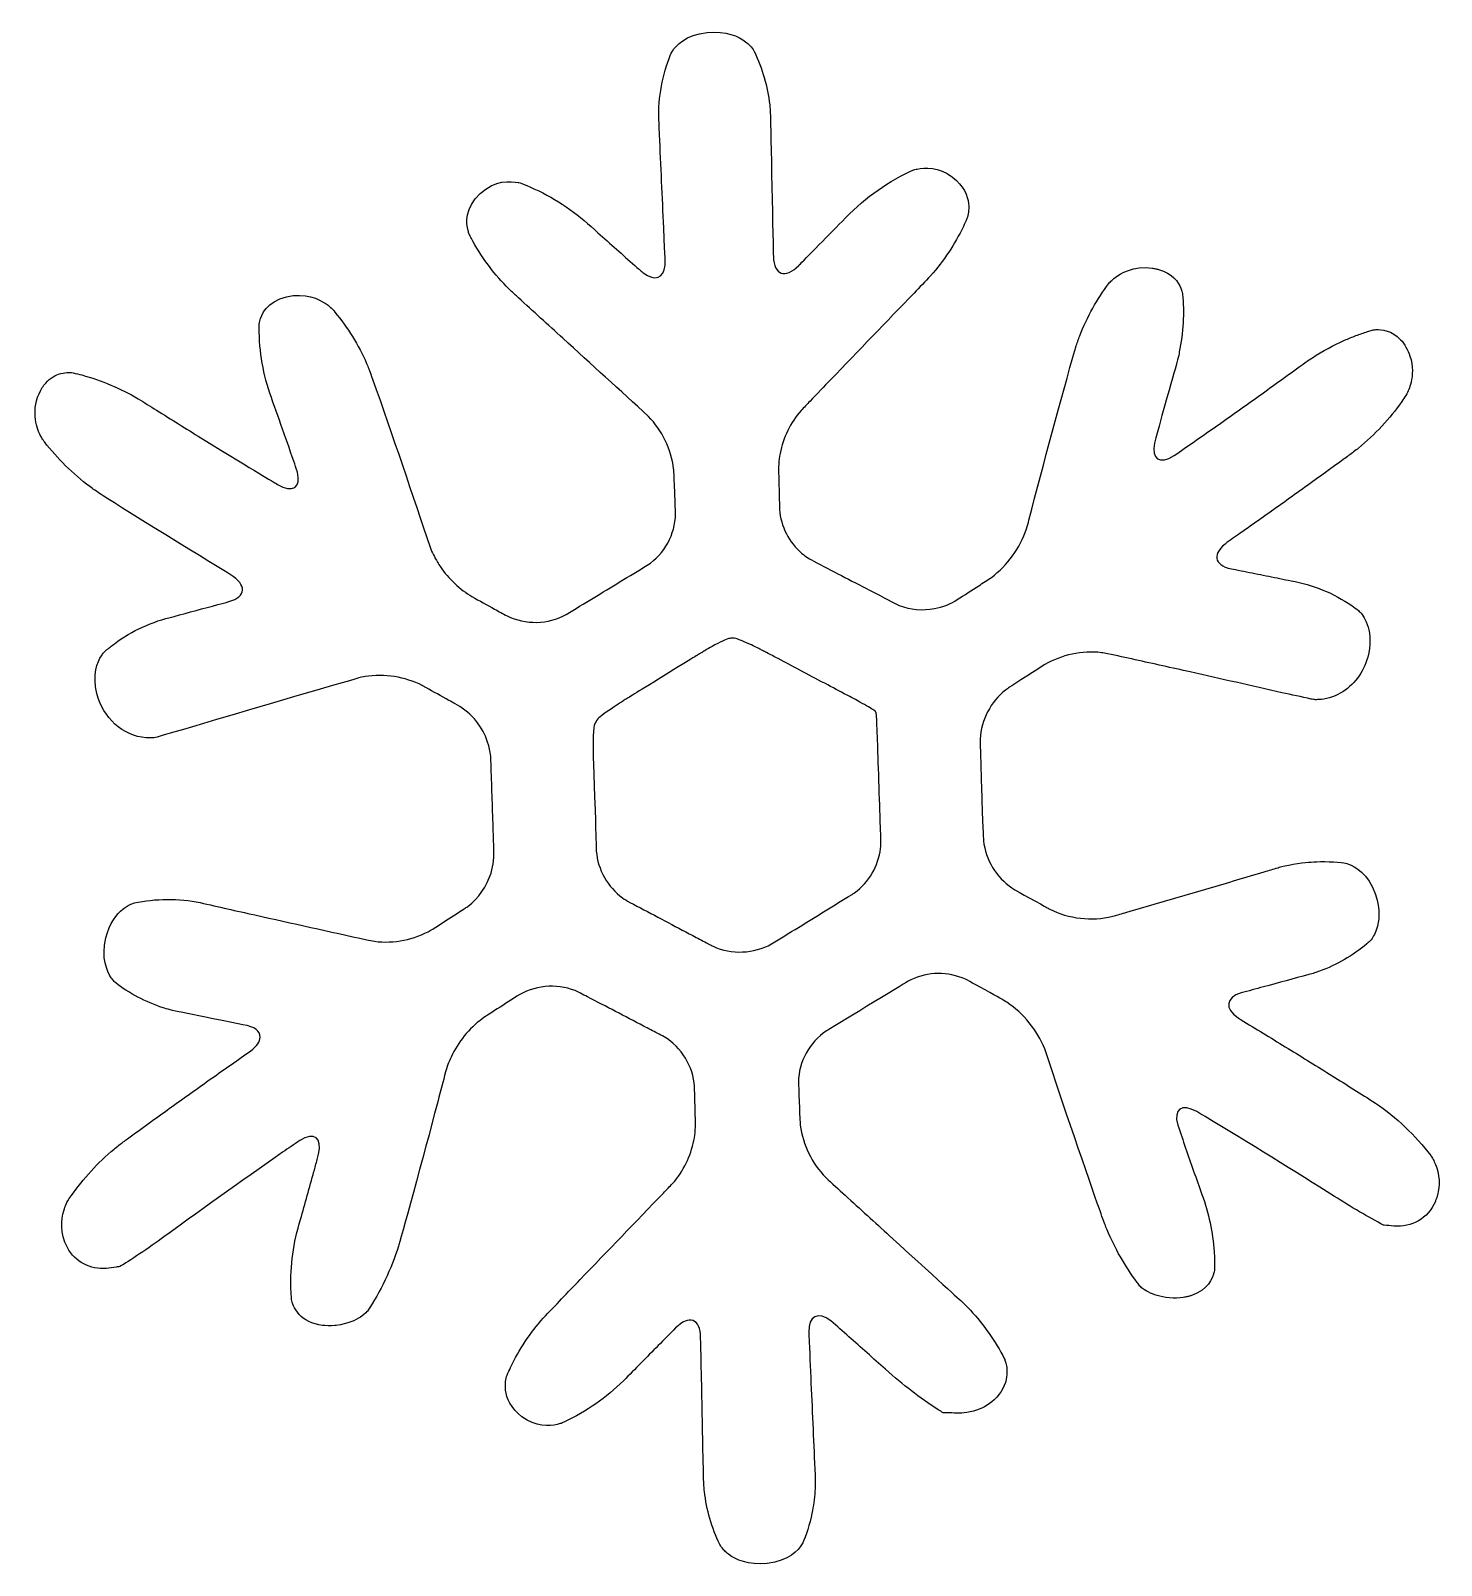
# Model space of a CAD drawing. Extents: x 10.7 to 91.1, y 1538.9 to 1626.3.
import ezdxf

# ---------------------------------------------------------------- set-up
doc = ezdxf.new("R2010")
doc.units = 0
doc.layers.get('0').update_dxf_attribs({"linetype": 'CONTINUOUS'})

msp = doc.modelspace()

# ---------------------------------------------------------------- linework, layer by layer
for points, knots in [([(90.517, 1562.26), (89.636, 1563.402), (88.564, 1564.432), (87.367, 1565.241), (87.367, 1565.241), (86.545, 1565.76), (85.724, 1566.278), (84.902, 1566.797), (84.902, 1566.797), (84.064, 1567.316), (83.226, 1567.836), (82.387, 1568.355), (82.387, 1568.355), (81.545, 1568.868), (80.702, 1569.381), (79.86, 1569.894), (79.86, 1569.894), (79.752, 1569.961), (79.645, 1570.029), (79.537, 1570.096), (79.537, 1570.096), (78.766, 1570.64), (78.833, 1571.244), (79.707, 1571.516), (79.707, 1571.516), (80.131, 1571.63), (80.555, 1571.745), (80.979, 1571.86), (80.979, 1571.86), (81.845, 1572.095), (82.711, 1572.33), (83.578, 1572.565), (83.578, 1572.565), (83.681, 1572.595), (83.784, 1572.625), (83.887, 1572.655), (83.887, 1572.655), (83.985, 1572.688), (84.083, 1572.722), (84.181, 1572.755), (84.181, 1572.755), (85.156, 1573.108), (86.081, 1573.641), (86.871, 1574.307), (86.871, 1574.307), (86.928, 1574.358), (86.986, 1574.41), (87.043, 1574.461), (87.043, 1574.461), (87.245, 1574.707), (87.302, 1574.817), (87.429, 1575.145), (87.429, 1575.145), (87.583, 1575.591), (87.654, 1576.256), (87.367, 1577.115), (87.367, 1577.115), (86.958, 1578.332), (86.176, 1578.736), (85.825, 1578.86), (85.825, 1578.86), (85.771, 1578.876), (85.717, 1578.891), (85.664, 1578.907), (85.664, 1578.907), (85.487, 1578.945), (84.574, 1579.026), (84.02, 1578.992), (84.02, 1578.992), (83.809, 1578.977), (83.599, 1578.963), (83.388, 1578.948), (83.388, 1578.948), (82.849, 1578.911), (81.907, 1578.691), (81.815, 1578.651), (81.815, 1578.651), (81.554, 1578.573), (81.293, 1578.495), (81.032, 1578.417), (81.032, 1578.417), (80.51, 1578.262), (79.988, 1578.106), (79.466, 1577.951), (79.466, 1577.951), (78.421, 1577.643), (77.375, 1577.336), (76.33, 1577.028), (76.33, 1577.028), (75.284, 1576.724), (74.238, 1576.419), (73.192, 1576.115), (73.192, 1576.115), (72.93, 1576.039), (72.669, 1575.964), (72.407, 1575.888), (72.407, 1575.888), (71.751, 1575.72), (71.185, 1575.705), (70.558, 1575.771), (70.558, 1575.771), (69.948, 1575.843), (69.35, 1576.018), (68.811, 1576.288), (68.811, 1576.288), (68.744, 1576.324), (68.677, 1576.361), (68.61, 1576.397), (68.61, 1576.397), (68.44, 1576.501), (66.956, 1577.3), (66.653, 1577.499), (66.653, 1577.499), (65.768, 1578.107), (65.153, 1579.117), (65.033, 1580.183), (65.033, 1580.183), (65.011, 1580.436), (65, 1580.899), (64.917, 1583.318), (64.917, 1583.318), (64.898, 1583.928), (64.879, 1584.539), (64.86, 1585.149), (64.86, 1585.149), (64.854, 1585.429), (64.848, 1585.709), (64.843, 1585.989), (64.843, 1585.989), (64.896, 1587.06), (65.446, 1588.107), (66.292, 1588.769), (66.292, 1588.769), (66.366, 1588.821), (66.44, 1588.874), (66.514, 1588.926), (66.514, 1588.926), (66.705, 1589.046), (68.275, 1590.063), (68.521, 1590.217), (68.521, 1590.217), (69.478, 1590.773), (70.649, 1591.027), (71.753, 1590.899), (71.753, 1590.899), (71.87, 1590.88), (71.987, 1590.861), (72.104, 1590.841), (72.104, 1590.841), (72.628, 1590.727), (73.151, 1590.612), (73.675, 1590.497), (73.675, 1590.497), (74.721, 1590.265), (75.767, 1590.033), (76.814, 1589.802), (76.814, 1589.802), (78.555, 1589.408), (80.296, 1589.014), (82.038, 1588.62), (82.038, 1588.62), (82.593, 1588.5), (83.149, 1588.379), (83.705, 1588.258), (83.705, 1588.258), (83.787, 1588.245), (83.869, 1588.232), (83.951, 1588.218), (83.951, 1588.218), (83.987, 1588.22), (84.022, 1588.222), (84.058, 1588.224), (84.058, 1588.224), (84.091, 1588.226), (84.124, 1588.228), (84.157, 1588.23), (84.157, 1588.23), (84.477, 1588.239), (85.01, 1588.373), (85.361, 1588.585), (85.361, 1588.585), (86.124, 1589.013), (86.691, 1589.778), (86.925, 1590.647), (86.925, 1590.647), (87.104, 1591.304), (87.077, 1591.949), (86.948, 1592.358), (86.948, 1592.358), (86.823, 1592.787), (86.618, 1593.065), (86.495, 1593.203), (86.495, 1593.203), (86.462, 1593.235), (86.43, 1593.268), (86.398, 1593.301), (86.398, 1593.301), (86.27, 1593.394), (86.142, 1593.487), (86.014, 1593.581), (86.014, 1593.581), (84.978, 1594.286), (83.816, 1594.772), (82.56, 1594.994), (82.56, 1594.994), (82.138, 1595.079), (81.715, 1595.164), (81.292, 1595.249), (81.292, 1595.249), (80.87, 1595.334), (80.447, 1595.419), (80.024, 1595.503), (80.024, 1595.503), (79.813, 1595.546), (79.601, 1595.588), (79.39, 1595.63), (79.39, 1595.63), (78.748, 1595.733), (78.469, 1595.909), (78.354, 1596.178), (78.354, 1596.178), (78.258, 1596.44), (78.402, 1596.765), (78.796, 1597.089), (78.796, 1597.089), (79.085, 1597.295), (79.375, 1597.5), (79.664, 1597.706), (79.664, 1597.706), (80.452, 1598.263), (81.24, 1598.819), (82.028, 1599.376), (82.028, 1599.376), (82.812, 1599.938), (83.596, 1600.501), (84.38, 1601.063), (84.38, 1601.063), (84.77, 1601.347), (85.161, 1601.63), (85.551, 1601.914), (85.551, 1601.914), (85.742, 1602.053), (85.933, 1602.193), (86.123, 1602.332), (86.123, 1602.332), (86.217, 1602.407), (86.312, 1602.482), (86.406, 1602.557), (86.406, 1602.557), (87.339, 1603.321), (88.172, 1604.227), (88.871, 1605.209), (88.871, 1605.209), (88.949, 1605.323), (89.027, 1605.436), (89.105, 1605.55), (89.105, 1605.55), (89.246, 1605.81), (89.303, 1605.95), (89.394, 1606.299), (89.394, 1606.299), (89.487, 1606.697), (89.522, 1607.218), (89.334, 1607.786), (89.334, 1607.786), (89.225, 1608.128), (89.008, 1608.506), (88.801, 1608.723), (88.801, 1608.723), (88.306, 1609.265), (87.718, 1609.321), (87.391, 1609.3), (87.391, 1609.3), (87.322, 1609.291), (87.252, 1609.283), (87.183, 1609.274), (87.183, 1609.274), (87.093, 1609.247), (87.003, 1609.221), (86.913, 1609.194), (86.913, 1609.194), (86.694, 1609.118), (86.475, 1609.041), (86.256, 1608.965), (86.256, 1608.965), (86.041, 1608.876), (85.826, 1608.787), (85.611, 1608.698), (85.611, 1608.698), (84.973, 1608.414), (84.357, 1608.079), (83.773, 1607.701), (83.773, 1607.701), (83.677, 1607.637), (83.581, 1607.573), (83.484, 1607.509), (83.484, 1607.509), (83.329, 1607.397), (83.174, 1607.286), (83.019, 1607.175), (83.019, 1607.175), (82.213, 1606.594), (81.407, 1606.013), (80.602, 1605.433), (80.602, 1605.433), (79.791, 1604.858), (78.981, 1604.284), (78.171, 1603.71), (78.171, 1603.71), (77.413, 1603.182), (76.656, 1602.654), (75.898, 1602.126), (75.898, 1602.126), (75.063, 1601.598), (74.585, 1601.912), (74.778, 1602.843), (74.778, 1602.843), (74.803, 1602.941), (74.828, 1603.039), (74.852, 1603.137), (74.852, 1603.137), (75.883, 1606.909), (76.12, 1607.539), (76.19, 1608.03), (76.19, 1608.03), (76.41, 1609.104), (76.477, 1610.288), (76.379, 1611.322), (76.379, 1611.322), (76.373, 1611.356), (76.366, 1611.39), (76.36, 1611.423), (76.36, 1611.423), (76.333, 1611.504), (76.306, 1611.585), (76.28, 1611.666), (76.28, 1611.666), (76.137, 1612.007), (75.797, 1612.51), (75.007, 1612.728), (75.007, 1612.728), (74.949, 1612.742), (74.89, 1612.757), (74.831, 1612.771), (74.831, 1612.771), (74.768, 1612.782), (74.704, 1612.792), (74.641, 1612.803), (74.641, 1612.803), (73.58, 1612.95), (72.841, 1612.519), (72.46, 1612.208), (72.46, 1612.208), (72.388, 1612.141), (72.315, 1612.074), (72.243, 1612.008), (72.243, 1612.008), (72.216, 1611.978), (72.189, 1611.948), (72.162, 1611.918), (72.162, 1611.918), (71.537, 1611.088), (70.917, 1610.006), (70.519, 1608.956), (70.519, 1608.956), (70.443, 1608.74), (70.367, 1608.524), (70.291, 1608.308), (70.291, 1608.308), (69.417, 1605.23), (68.479, 1601.749), (67.625, 1598.455), (67.625, 1598.455), (67.579, 1598.288), (67.532, 1598.121), (67.485, 1597.954), (67.485, 1597.954), (67.12, 1596.87), (66.404, 1595.871), (65.486, 1595.187), (65.486, 1595.187), (65.246, 1595.028), (65.006, 1594.87), (64.766, 1594.712), (64.766, 1594.712), (64.358, 1594.449), (63.949, 1594.187), (63.54, 1593.924), (63.54, 1593.924), (63.214, 1593.701), (62.696, 1593.488), (62.237, 1593.411), (62.237, 1593.411), (61.569, 1593.288), (60.866, 1593.344), (60.236, 1593.592), (60.236, 1593.592), (59.882, 1593.744), (59.835, 1593.79), (58.734, 1594.357), (58.734, 1594.357), (57.668, 1594.912), (56.602, 1595.468), (55.535, 1596.023), (55.535, 1596.023), (55.048, 1596.264), (54.951, 1596.348), (54.69, 1596.555), (54.69, 1596.555), (53.958, 1597.173), (53.476, 1598.096), (53.414, 1599.048), (53.414, 1599.048), (53.412, 1599.121), (53.41, 1599.195), (53.408, 1599.268), (53.408, 1599.268), (53.405, 1599.4), (53.401, 1599.533), (53.398, 1599.665), (53.398, 1599.665), (53.385, 1600.152), (53.372, 1600.638), (53.359, 1601.124), (53.359, 1601.124), (53.339, 1601.362), (53.365, 1601.874), (53.445, 1602.244), (53.445, 1602.244), (53.621, 1603.144), (54.041, 1604.008), (54.639, 1604.692), (54.639, 1604.692), (54.81, 1604.87), (54.98, 1605.049), (55.151, 1605.228), (55.151, 1605.228), (55.546, 1605.638), (55.941, 1606.049), (56.337, 1606.46), (56.337, 1606.46), (57.919, 1608.102), (59.501, 1609.745), (61.083, 1611.387), (61.083, 1611.387), (61.396, 1611.715), (61.709, 1612.043), (62.022, 1612.371), (62.022, 1612.371), (62.767, 1613.21), (63.403, 1614.167), (63.889, 1615.18), (63.889, 1615.18), (63.957, 1615.33), (64.025, 1615.48), (64.093, 1615.63), (64.093, 1615.63), (64.168, 1615.857), (64.216, 1616.075), (64.183, 1616.477), (64.183, 1616.477), (64.137, 1616.926), (63.908, 1617.499), (63.268, 1617.99), (63.268, 1617.99), (62.477, 1618.598), (61.676, 1618.545), (61.25, 1618.451), (61.25, 1618.451), (61.169, 1618.429), (61.088, 1618.406), (61.007, 1618.383), (61.007, 1618.383), (60.951, 1618.359), (60.895, 1618.334), (60.839, 1618.31), (60.839, 1618.31), (59.388, 1617.616), (58.091, 1616.667), (56.976, 1615.465), (56.976, 1615.465), (56.152, 1614.631), (54.58, 1613.034), (54.506, 1612.959), (54.506, 1612.959), (53.731, 1612.183), (53.088, 1612.411), (53.061, 1613.462), (53.061, 1613.462), (53.052, 1613.728), (52.9, 1621.139), (52.897, 1621.429), (52.897, 1621.429), (52.891, 1621.551), (52.885, 1621.673), (52.879, 1621.795), (52.879, 1621.795), (52.87, 1621.899), (52.86, 1622.003), (52.851, 1622.107), (52.851, 1622.107), (52.737, 1623.149), (52.44, 1624.186), (51.983, 1625.123), (51.983, 1625.123), (51.958, 1625.168), (51.933, 1625.214), (51.908, 1625.26), (51.908, 1625.26), (51.725, 1625.503), (51.676, 1625.54), (51.483, 1625.7), (51.483, 1625.7), (51.091, 1626.011), (50.36, 1626.33), (49.294, 1626.228), (49.294, 1626.228), (48.054, 1626.107), (47.496, 1625.452), (47.312, 1625.172), (47.312, 1625.172), (47.289, 1625.131), (47.265, 1625.091), (47.241, 1625.051), (47.241, 1625.051), (47.099, 1624.737), (46.837, 1623.968), (46.727, 1623.396), (46.727, 1623.396), (46.598, 1622.777), (46.531, 1622.144), (46.531, 1621.518), (46.531, 1621.518), (46.545, 1621.149), (46.56, 1620.779), (46.575, 1620.41), (46.575, 1620.41), (46.655, 1618.638), (46.736, 1616.866), (46.817, 1615.094), (46.817, 1615.094), (46.894, 1613.232), (46.915, 1613.19), (46.891, 1612.964), (46.891, 1612.964), (46.816, 1612.223), (46.31, 1612.039), (45.647, 1612.535), (45.647, 1612.535), (45.489, 1612.671), (45.331, 1612.808), (45.173, 1612.945), (45.173, 1612.945), (44.47, 1613.57), (43.768, 1614.195), (43.066, 1614.82), (43.066, 1614.82), (42.032, 1615.792), (40.943, 1616.602), (39.69, 1617.202), (39.69, 1617.202), (38.916, 1617.566), (38.626, 1617.675), (38.515, 1617.682), (38.515, 1617.682), (38.116, 1617.764), (37.194, 1617.836), (36.355, 1617.055), (36.355, 1617.055), (35.477, 1616.238), (35.557, 1615.355), (35.667, 1614.939), (35.667, 1614.939), (35.689, 1614.871), (35.711, 1614.803), (35.733, 1614.736), (35.733, 1614.736), (35.774, 1614.656), (35.814, 1614.576), (35.855, 1614.496), (35.855, 1614.496), (36.382, 1613.507), (37.06, 1612.579), (37.843, 1611.772), (37.843, 1611.772), (37.922, 1611.693), (38.001, 1611.613), (38.08, 1611.534), (38.08, 1611.534), (38.232, 1611.394), (38.384, 1611.254), (38.535, 1611.114), (38.535, 1611.114), (39.379, 1610.347), (40.222, 1609.579), (41.066, 1608.812), (41.066, 1608.812), (42.693, 1607.327), (44.319, 1605.843), (45.946, 1604.358), (45.946, 1604.358), (46.72, 1603.561), (47.245, 1602.483), (47.381, 1601.379), (47.381, 1601.379), (47.408, 1601.279), (47.418, 1600.756), (47.493, 1598.792), (47.493, 1598.792), (47.466, 1597.641), (46.863, 1596.522), (45.877, 1595.879), (45.877, 1595.879), (45.363, 1595.568), (44.85, 1595.256), (44.336, 1594.944), (44.336, 1594.944), (43.309, 1594.319), (42.281, 1593.695), (41.254, 1593.071), (41.254, 1593.071), (40.225, 1592.496), (38.936, 1592.486), (37.89, 1592.991), (37.89, 1592.991), (37.653, 1593.121), (37.416, 1593.251), (37.179, 1593.381), (37.179, 1593.381), (36.749, 1593.62), (36.319, 1593.859), (35.889, 1594.097), (35.889, 1594.097), (35.217, 1594.484), (34.553, 1595.109), (34.09, 1595.798), (34.09, 1595.798), (34.033, 1595.886), (33.976, 1595.975), (33.919, 1596.063), (33.919, 1596.063), (33.756, 1596.333), (33.615, 1596.615), (33.501, 1596.905), (33.501, 1596.905), (32.539, 1599.791), (31.353, 1603.302), (30.225, 1606.483), (30.225, 1606.483), (30.155, 1606.675), (30.086, 1606.867), (30.016, 1607.059), (30.016, 1607.059), (29.972, 1607.164), (29.928, 1607.27), (29.883, 1607.375), (29.883, 1607.375), (29.427, 1608.425), (28.809, 1609.419), (28.082, 1610.301), (28.082, 1610.301), (27.916, 1610.53), (27.702, 1610.683), (27.59, 1610.762), (27.59, 1610.762), (27.171, 1611.053), (26.383, 1611.42), (25.326, 1611.171), (25.326, 1611.171), (24.192, 1610.904), (23.884, 1610.139), (23.8, 1609.783), (23.8, 1609.783), (23.791, 1609.728), (23.781, 1609.673), (23.772, 1609.617), (23.772, 1609.617), (23.755, 1609.453), (23.774, 1608.467), (23.864, 1607.893), (23.864, 1607.893), (23.951, 1607.229), (24.095, 1606.571), (24.29, 1605.935), (24.29, 1605.935), (24.747, 1604.605), (25.264, 1603.183), (25.739, 1601.802), (25.739, 1601.802), (25.806, 1601.597), (25.874, 1601.393), (25.941, 1601.188), (25.941, 1601.188), (26.166, 1600.295), (25.688, 1599.979), (24.803, 1600.483), (24.803, 1600.483), (24.44, 1600.704), (23.794, 1601.076), (20.44, 1603.139), (20.44, 1603.139), (19.597, 1603.664), (18.754, 1604.19), (17.911, 1604.715), (17.911, 1604.715), (17.563, 1604.932), (17.215, 1605.149), (16.867, 1605.366), (16.867, 1605.366), (15.87, 1605.95), (14.781, 1606.414), (13.663, 1606.717), (13.663, 1606.717), (13.496, 1606.759), (13.329, 1606.8), (13.161, 1606.841), (13.161, 1606.841), (12.93, 1606.872), (12.709, 1606.878), (12.339, 1606.762), (12.339, 1606.762), (12.064, 1606.666), (11.761, 1606.482), (11.504, 1606.137), (11.504, 1606.137), (11.473, 1606.091), (11.441, 1606.045), (11.41, 1606), (11.41, 1606), (11.38, 1605.949), (11.35, 1605.898), (11.32, 1605.847), (11.32, 1605.847), (10.747, 1604.772), (11.051, 1603.764), (11.289, 1603.294), (11.289, 1603.294), (11.333, 1603.214), (11.378, 1603.133), (11.422, 1603.053), (11.422, 1603.053), (11.459, 1603.002), (11.496, 1602.952), (11.533, 1602.901), (11.533, 1602.901), (12.275, 1601.954), (13.148, 1601.086), (14.115, 1600.362), (14.115, 1600.362), (14.213, 1600.291), (14.311, 1600.221), (14.408, 1600.15), (14.408, 1600.15), (14.526, 1600.071), (14.644, 1599.991), (14.762, 1599.912), (14.762, 1599.912), (15.011, 1599.725), (21.877, 1595.471), (22.121, 1595.353), (22.121, 1595.353), (23.08, 1594.769), (23.041, 1594.084), (22.039, 1593.807), (22.039, 1593.807), (21.832, 1593.752), (21.625, 1593.696), (21.418, 1593.641), (21.418, 1593.641), (20.585, 1593.416), (19.753, 1593.191), (18.921, 1592.966), (18.921, 1592.966), (17.66, 1592.671), (16.531, 1592.164), (15.517, 1591.412), (15.517, 1591.412), (15.355, 1591.282), (15.194, 1591.153), (15.032, 1591.024), (15.032, 1591.024), (14.993, 1590.987), (14.955, 1590.95), (14.916, 1590.913), (14.916, 1590.913), (14.869, 1590.85), (14.822, 1590.787), (14.775, 1590.724), (14.775, 1590.724), (14.552, 1590.378), (14.243, 1589.659), (14.522, 1588.569), (14.522, 1588.569), (14.713, 1587.832), (15.056, 1587.298), (15.55, 1586.833), (15.55, 1586.833), (16.038, 1586.388), (16.654, 1586.097), (17.333, 1586.053), (17.333, 1586.053), (17.42, 1586.051), (17.507, 1586.049), (17.595, 1586.047), (17.595, 1586.047), (17.65, 1586.048), (17.705, 1586.049), (17.761, 1586.05), (17.761, 1586.05), (18.23, 1586.151), (18.649, 1586.307), (27.237, 1588.82), (27.237, 1588.82), (29.329, 1589.42), (29.576, 1589.514), (29.796, 1589.533), (29.796, 1589.533), (30.893, 1589.719), (32.077, 1589.528), (33.06, 1589.024), (33.06, 1589.024), (33.127, 1588.987), (33.193, 1588.949), (33.26, 1588.912), (33.26, 1588.912), (33.7, 1588.667), (34.14, 1588.423), (34.58, 1588.178), (34.58, 1588.178), (34.698, 1588.112), (34.817, 1588.047), (34.936, 1587.981), (34.936, 1587.981), (35.245, 1587.832), (35.729, 1587.484), (36.024, 1587.128), (36.024, 1587.128), (36.541, 1586.538), (36.88, 1585.788), (36.956, 1585.012), (36.956, 1585.012), (36.962, 1584.872), (36.968, 1584.733), (36.974, 1584.594), (36.974, 1584.594), (37.016, 1583.373), (37.057, 1582.152), (37.098, 1580.931), (37.098, 1580.931), (37.107, 1580.625), (37.117, 1580.32), (37.126, 1580.015), (37.126, 1580.015), (37.17, 1579.156), (37.126, 1578.86), (36.974, 1578.343), (36.974, 1578.343), (36.739, 1577.596), (36.272, 1576.918), (35.65, 1576.445), (35.65, 1576.445), (35.581, 1576.397), (35.512, 1576.35), (35.443, 1576.302), (35.443, 1576.302), (35.049, 1576.049), (34.655, 1575.795), (34.261, 1575.541), (34.261, 1575.541), (34.031, 1575.395), (33.801, 1575.248), (33.571, 1575.102), (33.571, 1575.102), (32.608, 1574.557), (31.434, 1574.314), (30.333, 1574.456), (30.333, 1574.456), (30.186, 1574.484), (30.039, 1574.511), (29.892, 1574.539), (29.892, 1574.539), (27.764, 1575.011), (25.637, 1575.484), (23.509, 1575.956), (23.509, 1575.956), (22.473, 1576.192), (21.438, 1576.427), (20.402, 1576.662), (20.402, 1576.662), (19.181, 1576.908), (17.849, 1576.898), (16.654, 1576.649), (16.654, 1576.649), (16.623, 1576.639), (16.591, 1576.629), (16.56, 1576.619), (16.56, 1576.619), (16.247, 1576.487), (16.205, 1576.448), (15.994, 1576.291), (15.994, 1576.291), (15.641, 1576.005), (15.238, 1575.507), (15.034, 1574.654), (15.034, 1574.654), (14.757, 1573.497), (15.083, 1572.752), (15.34, 1572.377), (15.34, 1572.377), (15.396, 1572.306), (15.453, 1572.236), (15.509, 1572.165), (15.509, 1572.165), (15.536, 1572.139), (15.562, 1572.113), (15.589, 1572.086), (15.589, 1572.086), (16.305, 1571.527), (17.323, 1570.974), (18.29, 1570.675), (18.29, 1570.675), (18.737, 1570.504), (19.328, 1570.422), (22.838, 1569.707), (22.838, 1569.707), (23.537, 1569.59), (23.809, 1569.337), (23.816, 1568.999), (23.816, 1568.999), (23.81, 1568.76), (23.635, 1568.488), (23.286, 1568.219), (23.286, 1568.219), (22.548, 1567.701), (21.811, 1567.182), (21.074, 1566.664), (21.074, 1566.664), (20.271, 1566.092), (19.468, 1565.52), (18.664, 1564.948), (18.664, 1564.948), (17.866, 1564.37), (17.067, 1563.791), (16.269, 1563.213), (16.269, 1563.213), (16.105, 1563.092), (15.941, 1562.97), (15.777, 1562.849), (15.777, 1562.849), (15.683, 1562.773), (15.59, 1562.697), (15.496, 1562.621), (15.496, 1562.621), (14.569, 1561.848), (13.743, 1560.936), (13.051, 1559.949), (13.051, 1559.949), (12.742, 1559.514), (12.739, 1559.407), (12.632, 1559.107), (12.632, 1559.107), (12.48, 1558.607), (12.411, 1557.818), (12.836, 1557.022), (12.836, 1557.022), (13.29, 1556.165), (14.136, 1555.757), (15.063, 1555.82), (15.063, 1555.82), (15.247, 1555.845), (15.43, 1555.87), (15.613, 1555.896), (15.613, 1555.896), (15.686, 1555.907), (15.758, 1555.918), (15.831, 1555.93), (15.831, 1555.93), (16.294, 1556.195), (17.529, 1557.019), (18.34, 1557.618), (18.34, 1557.618), (19.873, 1558.739), (22.829, 1560.86), (25.103, 1562.44), (25.103, 1562.44), (25.429, 1562.665), (25.756, 1562.89), (26.082, 1563.115), (26.082, 1563.115), (26.905, 1563.616), (27.366, 1563.279), (27.153, 1562.328), (27.153, 1562.328), (27.126, 1562.227), (27.099, 1562.125), (27.072, 1562.024), (27.072, 1562.024), (27.01, 1561.796), (26.947, 1561.569), (26.885, 1561.342), (26.885, 1561.342), (26.63, 1560.434), (26.376, 1559.527), (26.121, 1558.619), (26.121, 1558.619), (25.709, 1557.284), (25.53, 1555.987), (25.573, 1554.636), (25.573, 1554.636), (25.585, 1554.444), (25.598, 1554.253), (25.61, 1554.061), (25.61, 1554.061), (25.645, 1553.861), (25.727, 1553.556), (26.051, 1553.196), (26.051, 1553.196), (26.292, 1552.917), (26.802, 1552.644), (27.369, 1552.578), (27.369, 1552.578), (27.412, 1552.573), (27.455, 1552.568), (27.498, 1552.564), (27.498, 1552.564), (27.716, 1552.535), (28.117, 1552.569), (28.155, 1552.58), (28.155, 1552.58), (28.818, 1552.668), (29.26, 1552.87), (29.538, 1553.05), (29.538, 1553.05), (29.816, 1553.231), (29.929, 1553.391), (29.932, 1553.396), (29.932, 1553.396), (30.661, 1554.487), (31.301, 1555.794), (31.701, 1557.094), (31.701, 1557.094), (31.737, 1557.184), (33.203, 1562.472), (33.902, 1565.176), (33.902, 1565.176), (34.045, 1565.723), (34.188, 1566.27), (34.331, 1566.817), (34.331, 1566.817), (34.488, 1567.422), (34.55, 1567.522), (34.697, 1567.862), (34.697, 1567.862), (35.098, 1568.717), (35.716, 1569.486), (36.47, 1570.043), (36.47, 1570.043), (36.603, 1570.132), (36.736, 1570.22), (36.869, 1570.309), (36.869, 1570.309), (37.281, 1570.574), (37.692, 1570.839), (38.103, 1571.104), (38.103, 1571.104), (38.219, 1571.178), (38.335, 1571.253), (38.451, 1571.327), (38.451, 1571.327), (38.87, 1571.608), (39.488, 1571.829), (40.051, 1571.878), (40.051, 1571.878), (40.63, 1571.937), (41.223, 1571.862), (41.762, 1571.647), (41.762, 1571.647), (41.866, 1571.598), (41.969, 1571.55), (42.072, 1571.501), (42.072, 1571.501), (42.205, 1571.432), (42.339, 1571.362), (42.472, 1571.293), (42.472, 1571.293), (43.538, 1570.737), (44.605, 1570.182), (45.671, 1569.627), (45.671, 1569.627), (45.938, 1569.488), (46.204, 1569.349), (46.471, 1569.21), (46.471, 1569.21), (46.594, 1569.145), (46.717, 1569.08), (46.84, 1569.015), (46.84, 1569.015), (47.826, 1568.43), (48.503, 1567.318), (48.569, 1566.186), (48.569, 1566.186), (48.571, 1566.117), (48.572, 1566.048), (48.574, 1565.979), (48.574, 1565.979), (48.587, 1565.52), (48.599, 1565.061), (48.611, 1564.602), (48.611, 1564.602), (48.614, 1564.477), (48.618, 1564.353), (48.621, 1564.228), (48.621, 1564.228), (48.641, 1564.014), (48.612, 1563.477), (48.531, 1563.116), (48.531, 1563.116), (48.352, 1562.217), (47.928, 1561.354), (47.329, 1560.672), (47.329, 1560.672), (47.151, 1560.486), (46.973, 1560.3), (46.794, 1560.114), (46.794, 1560.114), (45.213, 1558.471), (43.632, 1556.829), (42.051, 1555.186), (42.051, 1555.186), (41.35, 1554.455), (40.649, 1553.724), (39.948, 1552.993), (39.948, 1552.993), (39.205, 1552.153), (38.571, 1551.195), (38.088, 1550.182), (38.088, 1550.182), (38.023, 1550.037), (37.958, 1549.893), (37.893, 1549.748), (37.893, 1549.748), (37.816, 1549.512), (37.77, 1549.295), (37.805, 1548.889), (37.805, 1548.889), (37.854, 1548.438), (38.092, 1547.862), (38.736, 1547.375), (38.736, 1547.375), (39.527, 1546.777), (40.324, 1546.835), (40.745, 1546.93), (40.745, 1546.93), (40.824, 1546.953), (40.904, 1546.975), (40.983, 1546.998), (40.983, 1546.998), (41.044, 1547.025), (41.104, 1547.051), (41.165, 1547.078), (41.165, 1547.078), (42.396, 1547.67), (43.552, 1548.464), (44.525, 1549.426), (44.525, 1549.426), (44.855, 1549.761), (45.185, 1550.095), (45.515, 1550.43), (45.515, 1550.43), (46.172, 1551.097), (46.829, 1551.764), (47.486, 1552.43), (47.486, 1552.43), (48.258, 1553.189), (48.898, 1552.971), (48.919, 1551.89), (48.919, 1551.89), (48.939, 1550.988), (48.958, 1550.087), (48.977, 1549.186), (48.977, 1549.186), (49.014, 1547.384), (49.05, 1545.581), (49.086, 1543.779), (49.086, 1543.779), (49.092, 1543.664), (49.098, 1543.548), (49.105, 1543.432), (49.105, 1543.432), (49.114, 1543.328), (49.124, 1543.224), (49.134, 1543.12), (49.134, 1543.12), (49.25, 1542.078), (49.549, 1541.043), (50.007, 1540.106), (50.007, 1540.106), (50.031, 1540.065), (50.054, 1540.023), (50.077, 1539.982), (50.077, 1539.982), (50.265, 1539.734), (50.314, 1539.699), (50.51, 1539.538), (50.51, 1539.538), (50.905, 1539.226), (51.648, 1538.911), (52.713, 1539.02), (52.713, 1539.02), (53.944, 1539.147), (54.495, 1539.804), (54.674, 1540.08), (54.674, 1540.08), (54.697, 1540.119), (54.719, 1540.158), (54.742, 1540.197), (54.742, 1540.197), (54.895, 1540.54), (55.149, 1541.29), (55.259, 1541.868), (55.259, 1541.868), (55.295, 1542.076), (55.331, 1542.283), (55.367, 1542.491), (55.367, 1542.491), (55.388, 1542.7), (55.41, 1542.909), (55.431, 1543.119), (55.431, 1543.119), (55.438, 1543.328), (55.445, 1543.537), (55.452, 1543.746), (55.452, 1543.746), (55.375, 1545.478), (55.298, 1547.211), (55.22, 1548.943), (55.22, 1548.943), (55.18, 1549.844), (55.14, 1550.744), (55.1, 1551.645), (55.1, 1551.645), (55.092, 1551.826), (55.085, 1552.008), (55.077, 1552.189), (55.077, 1552.189), (55.067, 1553.118), (55.609, 1553.387), (56.341, 1552.834), (56.341, 1552.834), (57.027, 1552.227), (57.713, 1551.62), (58.398, 1551.013), (58.398, 1551.013), (58.75, 1550.7), (59.101, 1550.388), (59.452, 1550.076), (59.452, 1550.076), (60.442, 1549.191), (61.388, 1548.46), (62.454, 1547.772), (62.454, 1547.772), (62.55, 1547.714), (62.646, 1547.656), (62.741, 1547.598), (62.741, 1547.598), (62.788, 1547.598), (62.835, 1547.597), (62.881, 1547.596), (62.881, 1547.596), (63.383, 1547.595), (63.663, 1547.553), (64.091, 1547.616), (64.091, 1547.616), (64.218, 1547.643), (64.345, 1547.669), (64.472, 1547.696), (64.472, 1547.696), (64.907, 1547.816), (65.309, 1548.032), (65.64, 1548.345), (65.64, 1548.345), (66.05, 1548.719), (66.313, 1549.255), (66.351, 1549.641), (66.351, 1549.641), (66.398, 1549.965), (66.356, 1550.244), (66.308, 1550.432), (66.308, 1550.432), (66.285, 1550.501), (66.263, 1550.571), (66.241, 1550.64), (66.241, 1550.64), (66.203, 1550.715), (66.165, 1550.79), (66.127, 1550.865), (66.127, 1550.865), (65.601, 1551.855), (64.925, 1552.783), (64.144, 1553.592), (64.144, 1553.592), (64.065, 1553.672), (63.986, 1553.751), (63.907, 1553.831), (63.907, 1553.831), (63.749, 1553.988), (62.986, 1554.672), (59.681, 1557.684), (59.681, 1557.684), (58.839, 1558.451), (57.996, 1559.219), (57.153, 1559.987), (57.153, 1559.987), (56.783, 1560.327), (56.413, 1560.666), (56.043, 1561.006), (56.043, 1561.006), (55.266, 1561.801), (54.738, 1562.878), (54.598, 1563.981), (54.598, 1563.981), (54.59, 1564.075), (54.581, 1564.168), (54.573, 1564.261), (54.573, 1564.261), (54.565, 1564.474), (54.495, 1566.187), (54.489, 1566.437), (54.489, 1566.437), (54.505, 1567.585), (55.121, 1568.716), (56.083, 1569.352), (56.083, 1569.352), (56.254, 1569.456), (60.536, 1572.056), (60.707, 1572.161), (60.707, 1572.161), (61.666, 1572.707), (62.81, 1572.751), (63.812, 1572.377), (63.812, 1572.377), (64.054, 1572.298), (64.307, 1572.133), (65.12, 1571.69), (65.12, 1571.69), (65.935, 1571.233), (66.14, 1571.133), (66.366, 1570.983), (66.366, 1570.983), (67.322, 1570.352), (68.096, 1569.395), (68.52, 1568.334), (68.52, 1568.334), (68.674, 1567.876), (68.828, 1567.419), (68.982, 1566.961), (68.982, 1566.961), (69.864, 1564.276), (71.63, 1559.204), (71.73, 1558.94), (71.73, 1558.94), (71.802, 1558.74), (71.874, 1558.541), (71.946, 1558.341), (71.946, 1558.341), (71.989, 1558.235), (72.032, 1558.129), (72.075, 1558.023), (72.075, 1558.023), (72.52, 1556.964), (73.102, 1555.952), (73.783, 1555.03), (73.783, 1555.03), (73.837, 1554.959), (73.891, 1554.888), (73.945, 1554.818), (73.945, 1554.818), (73.977, 1554.787), (74.01, 1554.755), (74.043, 1554.724), (74.043, 1554.724), (74.296, 1554.529), (74.333, 1554.522), (74.54, 1554.42), (74.54, 1554.42), (74.846, 1554.285), (75.243, 1554.165), (75.843, 1554.135), (75.843, 1554.135), (76.06, 1554.116), (76.47, 1554.169), (76.49, 1554.179), (76.49, 1554.179), (76.519, 1554.185), (76.547, 1554.191), (76.575, 1554.196), (76.575, 1554.196), (76.638, 1554.211), (76.7, 1554.227), (76.762, 1554.242), (76.762, 1554.242), (76.819, 1554.26), (76.876, 1554.278), (76.934, 1554.297), (76.934, 1554.297), (77.811, 1554.609), (78.08, 1555.249), (78.162, 1555.579), (78.162, 1555.579), (78.207, 1555.731), (78.215, 1555.884), (78.176, 1556.766), (78.176, 1556.766), (78.099, 1557.886), (77.872, 1558.968), (77.479, 1560.039), (77.479, 1560.039), (77.321, 1560.483), (77.163, 1560.927), (77.006, 1561.371), (77.006, 1561.371), (76.703, 1562.243), (76.401, 1563.116), (76.099, 1563.988), (76.099, 1563.988), (75.85, 1564.9), (76.31, 1565.238), (77.182, 1564.76), (77.182, 1564.76), (77.34, 1564.666), (77.498, 1564.572), (77.656, 1564.477), (77.656, 1564.477), (80.133, 1562.988), (82.87, 1561.296), (85.034, 1559.925), (85.034, 1559.925), (85.946, 1559.346), (87.003, 1558.714), (87.832, 1558.289), (87.832, 1558.289), (87.84, 1558.289), (87.848, 1558.288), (87.856, 1558.287), (87.856, 1558.287), (88.04, 1558.27), (88.223, 1558.254), (88.406, 1558.237), (88.406, 1558.237), (89.439, 1558.171), (90.35, 1558.627), (90.778, 1559.643), (90.778, 1559.643), (90.801, 1559.703), (90.823, 1559.762), (90.846, 1559.822), (90.846, 1559.822), (90.864, 1559.881), (90.882, 1559.939), (90.9, 1559.998), (90.9, 1559.998), (91.118, 1560.811), (90.904, 1561.505), (90.719, 1561.903), (90.719, 1561.903), (90.672, 1561.991), (90.625, 1562.079), (90.578, 1562.167), (90.578, 1562.167), (90.557, 1562.198), (90.537, 1562.229), (90.517, 1562.26)], [0, 0, 0, 0, 0.002717, 0.002717, 0.002717, 0.002717, 0.005435, 0.005435, 0.005435, 0.005435, 0.008152, 0.008152, 0.008152, 0.008152, 0.01087, 0.01087, 0.01087, 0.01087, 0.013587, 0.013587, 0.013587, 0.013587, 0.016304, 0.016304, 0.016304, 0.016304, 0.019022, 0.019022, 0.019022, 0.019022, 0.021739, 0.021739, 0.021739, 0.021739, 0.024457, 0.024457, 0.024457, 0.024457, 0.027174, 0.027174, 0.027174, 0.027174, 0.029891, 0.029891, 0.029891, 0.029891, 0.032609, 0.032609, 0.032609, 0.032609, 0.035326, 0.035326, 0.035326, 0.035326, 0.038043, 0.038043, 0.038043, 0.038043, 0.040761, 0.040761, 0.040761, 0.040761, 0.043478, 0.043478, 0.043478, 0.043478, 0.046196, 0.046196, 0.046196, 0.046196, 0.048913, 0.048913, 0.048913, 0.048913, 0.05163, 0.05163, 0.05163, 0.05163, 0.054348, 0.054348, 0.054348, 0.054348, 0.057065, 0.057065, 0.057065, 0.057065, 0.059783, 0.059783, 0.059783, 0.059783, 0.0625, 0.0625, 0.0625, 0.0625, 0.065217, 0.065217, 0.065217, 0.065217, 0.067935, 0.067935, 0.067935, 0.067935, 0.070652, 0.070652, 0.070652, 0.070652, 0.07337, 0.07337, 0.07337, 0.07337, 0.076087, 0.076087, 0.076087, 0.076087, 0.078804, 0.078804, 0.078804, 0.078804, 0.081522, 0.081522, 0.081522, 0.081522, 0.084239, 0.084239, 0.084239, 0.084239, 0.086957, 0.086957, 0.086957, 0.086957, 0.089674, 0.089674, 0.089674, 0.089674, 0.092391, 0.092391, 0.092391, 0.092391, 0.095109, 0.095109, 0.095109, 0.095109, 0.097826, 0.097826, 0.097826, 0.097826, 0.100543, 0.100543, 0.100543, 0.100543, 0.103261, 0.103261, 0.103261, 0.103261, 0.105978, 0.105978, 0.105978, 0.105978, 0.108696, 0.108696, 0.108696, 0.108696, 0.111413, 0.111413, 0.111413, 0.111413, 0.11413, 0.11413, 0.11413, 0.11413, 0.116848, 0.116848, 0.116848, 0.116848, 0.119565, 0.119565, 0.119565, 0.119565, 0.122283, 0.122283, 0.122283, 0.122283, 0.125, 0.125, 0.125, 0.125, 0.127717, 0.127717, 0.127717, 0.127717, 0.130435, 0.130435, 0.130435, 0.130435, 0.133152, 0.133152, 0.133152, 0.133152, 0.13587, 0.13587, 0.13587, 0.13587, 0.138587, 0.138587, 0.138587, 0.138587, 0.141304, 0.141304, 0.141304, 0.141304, 0.144022, 0.144022, 0.144022, 0.144022, 0.146739, 0.146739, 0.146739, 0.146739, 0.149457, 0.149457, 0.149457, 0.149457, 0.152174, 0.152174, 0.152174, 0.152174, 0.154891, 0.154891, 0.154891, 0.154891, 0.157609, 0.157609, 0.157609, 0.157609, 0.160326, 0.160326, 0.160326, 0.160326, 0.163043, 0.163043, 0.163043, 0.163043, 0.165761, 0.165761, 0.165761, 0.165761, 0.168478, 0.168478, 0.168478, 0.168478, 0.171196, 0.171196, 0.171196, 0.171196, 0.173913, 0.173913, 0.173913, 0.173913, 0.17663, 0.17663, 0.17663, 0.17663, 0.179348, 0.179348, 0.179348, 0.179348, 0.182065, 0.182065, 0.182065, 0.182065, 0.184783, 0.184783, 0.184783, 0.184783, 0.1875, 0.1875, 0.1875, 0.1875, 0.190217, 0.190217, 0.190217, 0.190217, 0.192935, 0.192935, 0.192935, 0.192935, 0.195652, 0.195652, 0.195652, 0.195652, 0.19837, 0.19837, 0.19837, 0.19837, 0.201087, 0.201087, 0.201087, 0.201087, 0.203804, 0.203804, 0.203804, 0.203804, 0.206522, 0.206522, 0.206522, 0.206522, 0.209239, 0.209239, 0.209239, 0.209239, 0.211957, 0.211957, 0.211957, 0.211957, 0.214674, 0.214674, 0.214674, 0.214674, 0.217391, 0.217391, 0.217391, 0.217391, 0.220109, 0.220109, 0.220109, 0.220109, 0.222826, 0.222826, 0.222826, 0.222826, 0.225543, 0.225543, 0.225543, 0.225543, 0.228261, 0.228261, 0.228261, 0.228261, 0.230978, 0.230978, 0.230978, 0.230978, 0.233696, 0.233696, 0.233696, 0.233696, 0.236413, 0.236413, 0.236413, 0.236413, 0.23913, 0.23913, 0.23913, 0.23913, 0.241848, 0.241848, 0.241848, 0.241848, 0.244565, 0.244565, 0.244565, 0.244565, 0.247283, 0.247283, 0.247283, 0.247283, 0.25, 0.25, 0.25, 0.25, 0.252717, 0.252717, 0.252717, 0.252717, 0.255435, 0.255435, 0.255435, 0.255435, 0.258152, 0.258152, 0.258152, 0.258152, 0.26087, 0.26087, 0.26087, 0.26087, 0.263587, 0.263587, 0.263587, 0.263587, 0.266304, 0.266304, 0.266304, 0.266304, 0.269022, 0.269022, 0.269022, 0.269022, 0.271739, 0.271739, 0.271739, 0.271739, 0.274457, 0.274457, 0.274457, 0.274457, 0.277174, 0.277174, 0.277174, 0.277174, 0.279891, 0.279891, 0.279891, 0.279891, 0.282609, 0.282609, 0.282609, 0.282609, 0.285326, 0.285326, 0.285326, 0.285326, 0.288043, 0.288043, 0.288043, 0.288043, 0.290761, 0.290761, 0.290761, 0.290761, 0.293478, 0.293478, 0.293478, 0.293478, 0.296196, 0.296196, 0.296196, 0.296196, 0.298913, 0.298913, 0.298913, 0.298913, 0.30163, 0.30163, 0.30163, 0.30163, 0.304348, 0.304348, 0.304348, 0.304348, 0.307065, 0.307065, 0.307065, 0.307065, 0.309783, 0.309783, 0.309783, 0.309783, 0.3125, 0.3125, 0.3125, 0.3125, 0.315217, 0.315217, 0.315217, 0.315217, 0.317935, 0.317935, 0.317935, 0.317935, 0.320652, 0.320652, 0.320652, 0.320652, 0.32337, 0.32337, 0.32337, 0.32337, 0.326087, 0.326087, 0.326087, 0.326087, 0.328804, 0.328804, 0.328804, 0.328804, 0.331522, 0.331522, 0.331522, 0.331522, 0.334239, 0.334239, 0.334239, 0.334239, 0.336957, 0.336957, 0.336957, 0.336957, 0.339674, 0.339674, 0.339674, 0.339674, 0.342391, 0.342391, 0.342391, 0.342391, 0.345109, 0.345109, 0.345109, 0.345109, 0.347826, 0.347826, 0.347826, 0.347826, 0.350543, 0.350543, 0.350543, 0.350543, 0.353261, 0.353261, 0.353261, 0.353261, 0.355978, 0.355978, 0.355978, 0.355978, 0.358696, 0.358696, 0.358696, 0.358696, 0.361413, 0.361413, 0.361413, 0.361413, 0.36413, 0.36413, 0.36413, 0.36413, 0.366848, 0.366848, 0.366848, 0.366848, 0.369565, 0.369565, 0.369565, 0.369565, 0.372283, 0.372283, 0.372283, 0.372283, 0.375, 0.375, 0.375, 0.375, 0.377717, 0.377717, 0.377717, 0.377717, 0.380435, 0.380435, 0.380435, 0.380435, 0.383152, 0.383152, 0.383152, 0.383152, 0.38587, 0.38587, 0.38587, 0.38587, 0.388587, 0.388587, 0.388587, 0.388587, 0.391304, 0.391304, 0.391304, 0.391304, 0.394022, 0.394022, 0.394022, 0.394022, 0.396739, 0.396739, 0.396739, 0.396739, 0.399457, 0.399457, 0.399457, 0.399457, 0.402174, 0.402174, 0.402174, 0.402174, 0.404891, 0.404891, 0.404891, 0.404891, 0.407609, 0.407609, 0.407609, 0.407609, 0.410326, 0.410326, 0.410326, 0.410326, 0.413043, 0.413043, 0.413043, 0.413043, 0.415761, 0.415761, 0.415761, 0.415761, 0.418478, 0.418478, 0.418478, 0.418478, 0.421196, 0.421196, 0.421196, 0.421196, 0.423913, 0.423913, 0.423913, 0.423913, 0.42663, 0.42663, 0.42663, 0.42663, 0.429348, 0.429348, 0.429348, 0.429348, 0.432065, 0.432065, 0.432065, 0.432065, 0.434783, 0.434783, 0.434783, 0.434783, 0.4375, 0.4375, 0.4375, 0.4375, 0.440217, 0.440217, 0.440217, 0.440217, 0.442935, 0.442935, 0.442935, 0.442935, 0.445652, 0.445652, 0.445652, 0.445652, 0.44837, 0.44837, 0.44837, 0.44837, 0.451087, 0.451087, 0.451087, 0.451087, 0.453804, 0.453804, 0.453804, 0.453804, 0.456522, 0.456522, 0.456522, 0.456522, 0.459239, 0.459239, 0.459239, 0.459239, 0.461957, 0.461957, 0.461957, 0.461957, 0.464674, 0.464674, 0.464674, 0.464674, 0.467391, 0.467391, 0.467391, 0.467391, 0.470109, 0.470109, 0.470109, 0.470109, 0.472826, 0.472826, 0.472826, 0.472826, 0.475543, 0.475543, 0.475543, 0.475543, 0.478261, 0.478261, 0.478261, 0.478261, 0.480978, 0.480978, 0.480978, 0.480978, 0.483696, 0.483696, 0.483696, 0.483696, 0.486413, 0.486413, 0.486413, 0.486413, 0.48913, 0.48913, 0.48913, 0.48913, 0.491848, 0.491848, 0.491848, 0.491848, 0.494565, 0.494565, 0.494565, 0.494565, 0.497283, 0.497283, 0.497283, 0.497283, 0.5, 0.5, 0.5, 0.5, 0.502717, 0.502717, 0.502717, 0.502717, 0.505435, 0.505435, 0.505435, 0.505435, 0.508152, 0.508152, 0.508152, 0.508152, 0.51087, 0.51087, 0.51087, 0.51087, 0.513587, 0.513587, 0.513587, 0.513587, 0.516304, 0.516304, 0.516304, 0.516304, 0.519022, 0.519022, 0.519022, 0.519022, 0.521739, 0.521739, 0.521739, 0.521739, 0.524457, 0.524457, 0.524457, 0.524457, 0.527174, 0.527174, 0.527174, 0.527174, 0.529891, 0.529891, 0.529891, 0.529891, 0.532609, 0.532609, 0.532609, 0.532609, 0.535326, 0.535326, 0.535326, 0.535326, 0.538043, 0.538043, 0.538043, 0.538043, 0.540761, 0.540761, 0.540761, 0.540761, 0.543478, 0.543478, 0.543478, 0.543478, 0.546196, 0.546196, 0.546196, 0.546196, 0.548913, 0.548913, 0.548913, 0.548913, 0.55163, 0.55163, 0.55163, 0.55163, 0.554348, 0.554348, 0.554348, 0.554348, 0.557065, 0.557065, 0.557065, 0.557065, 0.559783, 0.559783, 0.559783, 0.559783, 0.5625, 0.5625, 0.5625, 0.5625, 0.565217, 0.565217, 0.565217, 0.565217, 0.567935, 0.567935, 0.567935, 0.567935, 0.570652, 0.570652, 0.570652, 0.570652, 0.57337, 0.57337, 0.57337, 0.57337, 0.576087, 0.576087, 0.576087, 0.576087, 0.578804, 0.578804, 0.578804, 0.578804, 0.581522, 0.581522, 0.581522, 0.581522, 0.584239, 0.584239, 0.584239, 0.584239, 0.586957, 0.586957, 0.586957, 0.586957, 0.589674, 0.589674, 0.589674, 0.589674, 0.592391, 0.592391, 0.592391, 0.592391, 0.595109, 0.595109, 0.595109, 0.595109, 0.597826, 0.597826, 0.597826, 0.597826, 0.600543, 0.600543, 0.600543, 0.600543, 0.603261, 0.603261, 0.603261, 0.603261, 0.605978, 0.605978, 0.605978, 0.605978, 0.608696, 0.608696, 0.608696, 0.608696, 0.611413, 0.611413, 0.611413, 0.611413, 0.61413, 0.61413, 0.61413, 0.61413, 0.616848, 0.616848, 0.616848, 0.616848, 0.619565, 0.619565, 0.619565, 0.619565, 0.622283, 0.622283, 0.622283, 0.622283, 0.625, 0.625, 0.625, 0.625, 0.627717, 0.627717, 0.627717, 0.627717, 0.630435, 0.630435, 0.630435, 0.630435, 0.633152, 0.633152, 0.633152, 0.633152, 0.63587, 0.63587, 0.63587, 0.63587, 0.638587, 0.638587, 0.638587, 0.638587, 0.641304, 0.641304, 0.641304, 0.641304, 0.644022, 0.644022, 0.644022, 0.644022, 0.646739, 0.646739, 0.646739, 0.646739, 0.649457, 0.649457, 0.649457, 0.649457, 0.652174, 0.652174, 0.652174, 0.652174, 0.654891, 0.654891, 0.654891, 0.654891, 0.657609, 0.657609, 0.657609, 0.657609, 0.660326, 0.660326, 0.660326, 0.660326, 0.663043, 0.663043, 0.663043, 0.663043, 0.665761, 0.665761, 0.665761, 0.665761, 0.668478, 0.668478, 0.668478, 0.668478, 0.671196, 0.671196, 0.671196, 0.671196, 0.673913, 0.673913, 0.673913, 0.673913, 0.67663, 0.67663, 0.67663, 0.67663, 0.679348, 0.679348, 0.679348, 0.679348, 0.682065, 0.682065, 0.682065, 0.682065, 0.684783, 0.684783, 0.684783, 0.684783, 0.6875, 0.6875, 0.6875, 0.6875, 0.690217, 0.690217, 0.690217, 0.690217, 0.692935, 0.692935, 0.692935, 0.692935, 0.695652, 0.695652, 0.695652, 0.695652, 0.69837, 0.69837, 0.69837, 0.69837, 0.701087, 0.701087, 0.701087, 0.701087, 0.703804, 0.703804, 0.703804, 0.703804, 0.706522, 0.706522, 0.706522, 0.706522, 0.709239, 0.709239, 0.709239, 0.709239, 0.711957, 0.711957, 0.711957, 0.711957, 0.714674, 0.714674, 0.714674, 0.714674, 0.717391, 0.717391, 0.717391, 0.717391, 0.720109, 0.720109, 0.720109, 0.720109, 0.722826, 0.722826, 0.722826, 0.722826, 0.725543, 0.725543, 0.725543, 0.725543, 0.728261, 0.728261, 0.728261, 0.728261, 0.730978, 0.730978, 0.730978, 0.730978, 0.733696, 0.733696, 0.733696, 0.733696, 0.736413, 0.736413, 0.736413, 0.736413, 0.73913, 0.73913, 0.73913, 0.73913, 0.741848, 0.741848, 0.741848, 0.741848, 0.744565, 0.744565, 0.744565, 0.744565, 0.747283, 0.747283, 0.747283, 0.747283, 0.75, 0.75, 0.75, 0.75, 0.752717, 0.752717, 0.752717, 0.752717, 0.755435, 0.755435, 0.755435, 0.755435, 0.758152, 0.758152, 0.758152, 0.758152, 0.76087, 0.76087, 0.76087, 0.76087, 0.763587, 0.763587, 0.763587, 0.763587, 0.766304, 0.766304, 0.766304, 0.766304, 0.769022, 0.769022, 0.769022, 0.769022, 0.771739, 0.771739, 0.771739, 0.771739, 0.774457, 0.774457, 0.774457, 0.774457, 0.777174, 0.777174, 0.777174, 0.777174, 0.779891, 0.779891, 0.779891, 0.779891, 0.782609, 0.782609, 0.782609, 0.782609, 0.785326, 0.785326, 0.785326, 0.785326, 0.788043, 0.788043, 0.788043, 0.788043, 0.790761, 0.790761, 0.790761, 0.790761, 0.793478, 0.793478, 0.793478, 0.793478, 0.796196, 0.796196, 0.796196, 0.796196, 0.798913, 0.798913, 0.798913, 0.798913, 0.80163, 0.80163, 0.80163, 0.80163, 0.804348, 0.804348, 0.804348, 0.804348, 0.807065, 0.807065, 0.807065, 0.807065, 0.809783, 0.809783, 0.809783, 0.809783, 0.8125, 0.8125, 0.8125, 0.8125, 0.815217, 0.815217, 0.815217, 0.815217, 0.817935, 0.817935, 0.817935, 0.817935, 0.820652, 0.820652, 0.820652, 0.820652, 0.82337, 0.82337, 0.82337, 0.82337, 0.826087, 0.826087, 0.826087, 0.826087, 0.828804, 0.828804, 0.828804, 0.828804, 0.831522, 0.831522, 0.831522, 0.831522, 0.834239, 0.834239, 0.834239, 0.834239, 0.836957, 0.836957, 0.836957, 0.836957, 0.839674, 0.839674, 0.839674, 0.839674, 0.842391, 0.842391, 0.842391, 0.842391, 0.845109, 0.845109, 0.845109, 0.845109, 0.847826, 0.847826, 0.847826, 0.847826, 0.850543, 0.850543, 0.850543, 0.850543, 0.853261, 0.853261, 0.853261, 0.853261, 0.855978, 0.855978, 0.855978, 0.855978, 0.858696, 0.858696, 0.858696, 0.858696, 0.861413, 0.861413, 0.861413, 0.861413, 0.86413, 0.86413, 0.86413, 0.86413, 0.866848, 0.866848, 0.866848, 0.866848, 0.869565, 0.869565, 0.869565, 0.869565, 0.872283, 0.872283, 0.872283, 0.872283, 0.875, 0.875, 0.875, 0.875, 0.877717, 0.877717, 0.877717, 0.877717, 0.880435, 0.880435, 0.880435, 0.880435, 0.883152, 0.883152, 0.883152, 0.883152, 0.88587, 0.88587, 0.88587, 0.88587, 0.888587, 0.888587, 0.888587, 0.888587, 0.891304, 0.891304, 0.891304, 0.891304, 0.894022, 0.894022, 0.894022, 0.894022, 0.896739, 0.896739, 0.896739, 0.896739, 0.899457, 0.899457, 0.899457, 0.899457, 0.902174, 0.902174, 0.902174, 0.902174, 0.904891, 0.904891, 0.904891, 0.904891, 0.907609, 0.907609, 0.907609, 0.907609, 0.910326, 0.910326, 0.910326, 0.910326, 0.913043, 0.913043, 0.913043, 0.913043, 0.915761, 0.915761, 0.915761, 0.915761, 0.918478, 0.918478, 0.918478, 0.918478, 0.921196, 0.921196, 0.921196, 0.921196, 0.923913, 0.923913, 0.923913, 0.923913, 0.92663, 0.92663, 0.92663, 0.92663, 0.929348, 0.929348, 0.929348, 0.929348, 0.932065, 0.932065, 0.932065, 0.932065, 0.934783, 0.934783, 0.934783, 0.934783, 0.9375, 0.9375, 0.9375, 0.9375, 0.940217, 0.940217, 0.940217, 0.940217, 0.942935, 0.942935, 0.942935, 0.942935, 0.945652, 0.945652, 0.945652, 0.945652, 0.94837, 0.94837, 0.94837, 0.94837, 0.951087, 0.951087, 0.951087, 0.951087, 0.953804, 0.953804, 0.953804, 0.953804, 0.956522, 0.956522, 0.956522, 0.956522, 0.959239, 0.959239, 0.959239, 0.959239, 0.961957, 0.961957, 0.961957, 0.961957, 0.964674, 0.964674, 0.964674, 0.964674, 0.967391, 0.967391, 0.967391, 0.967391, 0.970109, 0.970109, 0.970109, 0.970109, 0.972826, 0.972826, 0.972826, 0.972826, 0.975543, 0.975543, 0.975543, 0.975543, 0.978261, 0.978261, 0.978261, 0.978261, 0.980978, 0.980978, 0.980978, 0.980978, 0.983696, 0.983696, 0.983696, 0.983696, 0.986413, 0.986413, 0.986413, 0.986413, 0.98913, 0.98913, 0.98913, 0.98913, 0.991848, 0.991848, 0.991848, 0.991848, 0.994565, 0.994565, 0.994565, 0.994565, 0.997283, 0.997283, 0.997283, 0.997283, 1, 1, 1, 1]), ([(52.957, 1574.307), (51.957, 1573.744), (50.671, 1573.693), (49.628, 1574.173), (49.628, 1574.173), (49.544, 1574.212), (49.53, 1574.223), (49.258, 1574.366), (49.258, 1574.366), (49.125, 1574.436), (48.993, 1574.506), (48.861, 1574.576), (48.861, 1574.576), (48.596, 1574.716), (48.332, 1574.856), (48.067, 1574.995), (48.067, 1574.995), (47.009, 1575.555), (45.95, 1576.115), (44.892, 1576.675), (44.892, 1576.675), (44.663, 1576.792), (44.607, 1576.837), (44.472, 1576.929), (44.472, 1576.929), (43.621, 1577.542), (43.053, 1578.546), (42.974, 1579.59), (42.974, 1579.59), (42.972, 1579.656), (42.969, 1579.722), (42.967, 1579.788), (42.967, 1579.788), (42.956, 1580.134), (42.947, 1580.48), (42.875, 1582.691), (42.875, 1582.691), (42.856, 1583.244), (42.837, 1583.797), (42.818, 1584.35), (42.818, 1584.35), (42.79, 1585.091), (42.787, 1585.477), (42.794, 1585.931), (42.794, 1585.931), (42.802, 1586.347), (42.824, 1586.659), (42.858, 1586.779), (42.858, 1586.779), (42.861, 1586.788), (42.864, 1586.797), (42.867, 1586.805), (42.867, 1586.805), (42.883, 1586.836), (42.872, 1586.815), (42.876, 1586.824), (42.876, 1586.824), (42.914, 1586.895), (42.952, 1586.966), (42.989, 1587.037), (42.989, 1587.037), (42.996, 1587.043), (42.987, 1587.055), (43.055, 1587.122), (43.055, 1587.122), (43.193, 1587.258), (43.545, 1587.518), (43.996, 1587.82), (43.996, 1587.82), (44.131, 1587.908), (44.267, 1587.997), (44.403, 1588.086), (44.403, 1588.086), (44.476, 1588.132), (44.548, 1588.177), (44.62, 1588.223), (44.62, 1588.223), (44.792, 1588.33), (45.121, 1588.532), (46.819, 1589.578), (46.819, 1589.578), (48.534, 1590.633), (48.825, 1590.815), (48.942, 1590.883), (48.942, 1590.883), (49.014, 1590.926), (49.087, 1590.969), (49.159, 1591.012), (49.159, 1591.012), (49.295, 1591.09), (49.432, 1591.168), (49.569, 1591.246), (49.569, 1591.246), (50.023, 1591.499), (50.383, 1591.676), (50.521, 1591.708), (50.521, 1591.708), (50.551, 1591.716), (50.573, 1591.713), (50.564, 1591.714), (50.564, 1591.714), (50.569, 1591.714), (50.574, 1591.714), (50.58, 1591.714), (50.58, 1591.714), (50.66, 1591.717), (50.74, 1591.719), (50.82, 1591.722), (50.82, 1591.722), (50.807, 1591.718), (50.832, 1591.732), (50.921, 1591.706), (50.921, 1591.706), (51.086, 1591.661), (51.408, 1591.526), (51.807, 1591.339), (51.807, 1591.339), (51.947, 1591.271), (52.087, 1591.203), (52.227, 1591.135), (52.227, 1591.135), (52.301, 1591.097), (52.376, 1591.059), (52.45, 1591.022), (52.45, 1591.022), (52.527, 1590.982), (52.603, 1590.943), (52.679, 1590.903), (52.679, 1590.903), (52.896, 1590.789), (53.113, 1590.674), (53.33, 1590.559), (53.33, 1590.559), (54.276, 1590.059), (55.222, 1589.559), (56.168, 1589.059), (56.168, 1589.059), (56.585, 1588.838), (57.001, 1588.618), (57.417, 1588.397), (57.417, 1588.397), (57.558, 1588.321), (57.699, 1588.245), (57.84, 1588.169), (57.84, 1588.169), (58.239, 1587.951), (58.561, 1587.77), (58.732, 1587.667), (58.732, 1587.667), (58.817, 1587.615), (58.865, 1587.582), (58.865, 1587.576), (58.865, 1587.576), (58.868, 1587.571), (58.871, 1587.566), (58.875, 1587.561), (58.875, 1587.561), (58.884, 1587.545), (58.894, 1587.528), (58.904, 1587.511), (58.904, 1587.511), (58.908, 1587.502), (58.913, 1587.51), (58.922, 1587.434), (58.922, 1587.434), (58.924, 1587.406), (58.927, 1587.379), (58.93, 1587.351), (58.93, 1587.351), (58.952, 1587.091), (58.98, 1586.526), (59.003, 1585.854), (59.003, 1585.854), (59.01, 1585.647), (59.016, 1585.441), (59.023, 1585.234), (59.023, 1585.234), (59.066, 1583.773), (59.16, 1580.998), (59.166, 1580.852), (59.166, 1580.852), (59.186, 1580.274), (59.192, 1580.159), (59.191, 1580.105), (59.191, 1580.105), (59.193, 1580.093), (59.184, 1579.867), (59.167, 1579.749), (59.167, 1579.749), (59.049, 1578.756), (58.503, 1577.81), (57.688, 1577.227), (57.688, 1577.227), (57.668, 1577.214), (57.648, 1577.2), (57.629, 1577.187), (57.629, 1577.187), (57.6, 1577.168), (57.571, 1577.15), (57.542, 1577.132), (57.542, 1577.132), (57.033, 1576.818), (56.523, 1576.504), (56.014, 1576.19), (56.014, 1576.19), (54.995, 1575.562), (53.976, 1574.934), (52.957, 1574.307)], [0, 0, 0, 0, 0.019231, 0.019231, 0.019231, 0.019231, 0.038462, 0.038462, 0.038462, 0.038462, 0.057692, 0.057692, 0.057692, 0.057692, 0.076923, 0.076923, 0.076923, 0.076923, 0.096154, 0.096154, 0.096154, 0.096154, 0.115385, 0.115385, 0.115385, 0.115385, 0.134615, 0.134615, 0.134615, 0.134615, 0.153846, 0.153846, 0.153846, 0.153846, 0.173077, 0.173077, 0.173077, 0.173077, 0.192308, 0.192308, 0.192308, 0.192308, 0.211538, 0.211538, 0.211538, 0.211538, 0.230769, 0.230769, 0.230769, 0.230769, 0.25, 0.25, 0.25, 0.25, 0.269231, 0.269231, 0.269231, 0.269231, 0.288462, 0.288462, 0.288462, 0.288462, 0.307692, 0.307692, 0.307692, 0.307692, 0.326923, 0.326923, 0.326923, 0.326923, 0.346154, 0.346154, 0.346154, 0.346154, 0.365385, 0.365385, 0.365385, 0.365385, 0.384615, 0.384615, 0.384615, 0.384615, 0.403846, 0.403846, 0.403846, 0.403846, 0.423077, 0.423077, 0.423077, 0.423077, 0.442308, 0.442308, 0.442308, 0.442308, 0.461538, 0.461538, 0.461538, 0.461538, 0.480769, 0.480769, 0.480769, 0.480769, 0.5, 0.5, 0.5, 0.5, 0.519231, 0.519231, 0.519231, 0.519231, 0.538462, 0.538462, 0.538462, 0.538462, 0.557692, 0.557692, 0.557692, 0.557692, 0.576923, 0.576923, 0.576923, 0.576923, 0.596154, 0.596154, 0.596154, 0.596154, 0.615385, 0.615385, 0.615385, 0.615385, 0.634615, 0.634615, 0.634615, 0.634615, 0.653846, 0.653846, 0.653846, 0.653846, 0.673077, 0.673077, 0.673077, 0.673077, 0.692308, 0.692308, 0.692308, 0.692308, 0.711538, 0.711538, 0.711538, 0.711538, 0.730769, 0.730769, 0.730769, 0.730769, 0.75, 0.75, 0.75, 0.75, 0.769231, 0.769231, 0.769231, 0.769231, 0.788462, 0.788462, 0.788462, 0.788462, 0.807692, 0.807692, 0.807692, 0.807692, 0.826923, 0.826923, 0.826923, 0.826923, 0.846154, 0.846154, 0.846154, 0.846154, 0.865385, 0.865385, 0.865385, 0.865385, 0.884615, 0.884615, 0.884615, 0.884615, 0.903846, 0.903846, 0.903846, 0.903846, 0.923077, 0.923077, 0.923077, 0.923077, 0.942308, 0.942308, 0.942308, 0.942308, 0.961538, 0.961538, 0.961538, 0.961538, 0.980769, 0.980769, 0.980769, 0.980769, 1, 1, 1, 1])]:
    msp.add_open_spline(points, degree=3, knots=knots)

doc.saveas('drawing.dxf')
